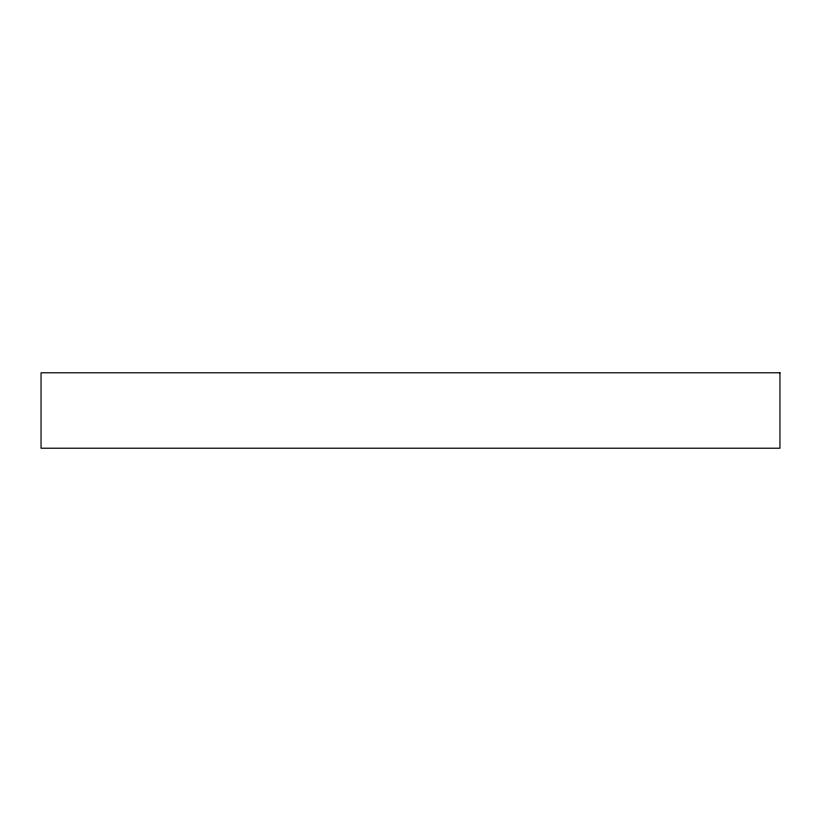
<?xml version="1.0" encoding="UTF-8"?>
<svg xmlns="http://www.w3.org/2000/svg" width="821" height="821" viewBox="0 0 821 821"><rect width="100%" height="100%" fill="white"/><g stroke="black" fill="none" stroke-linecap="round" stroke-linejoin="round"><path stroke-width="1.23" d="M779.95 372.785L41.05 372.785L41.05 448.215L779.95 448.215L779.95 372.785"/></g></svg>
